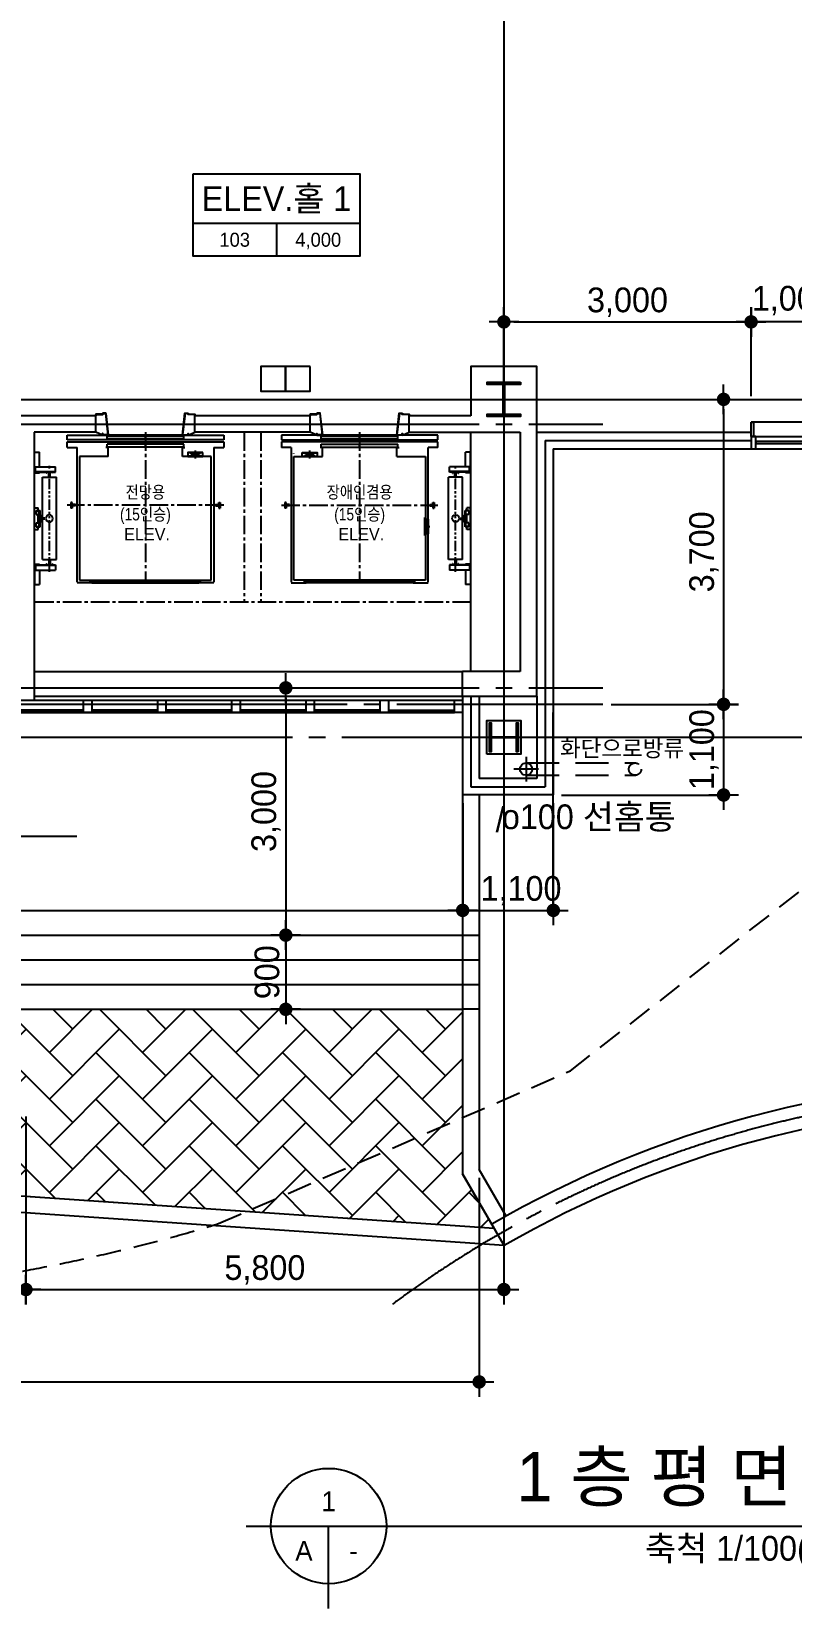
# Model space of a CAD drawing. Extents: x 13990145 to 14069640, y -1806033 to -1750552.
# Drawn here: x 14049708 to 14058930, y -1804798 to -1785666 of the extents above; entities that cross this region are included whole.
import ezdxf
from ezdxf.enums import TextEntityAlignment as Align

# ---------------------------------------------------------------- set-up
doc = ezdxf.new("R2010")
doc.units = 0
doc.header["$LTSCALE"] = 100
doc.header["$MEASUREMENT"] = 0
doc.header["$PDSIZE"] = -10
for name, pattern in [('CEN', [66, 60, -2, 2, -2]), ('CENTER2', [1.125, 0.75, -0.125, 0.125, -0.125]), ('HID', [2.3, 1.5, -0.8]), ('HIDD', [6, 4, -2]), ('PHANTOM', [2.5, 1.25, -0.25, 0.25, -0.25, 0.25, -0.25])]:
    doc.linetypes.add(name, pattern=pattern)
doc.layers.get('0').update_dxf_attribs({"linetype": 'CONTINUOUS'})
doc.layers.get('Defpoints').update_dxf_attribs({"linetype": 'CONTINUOUS'})
for name, color, linetype in [('0-캐노피', 6, 'CONTINUOUS'), ('8', 8, 'CONTINUOUS'), ('CEN', 1, 'CEN'), ('COL', 2, 'CONTINUOUS'), ('col2', 3, 'CONTINUOUS'), ('DIM', 7, 'CONTINUOUS'), ('EL-1', 4, 'CONTINUOUS'), ('elev', 7, 'CONTINUOUS'), ('HAT', 5, 'CONTINUOUS'), ('HOISTWAY', 9, 'CONTINUOUS'), ('LEVEL-1', 4, 'CONTINUOUS'), ('line', 2, 'CONTINUOUS'), ('SYM', 7, 'CONTINUOUS'), ('TEXT', 2, 'CONTINUOUS'), ('TEXT1', 7, 'CONTINUOUS'), ('TEXT2', 7, 'CONTINUOUS'), ('TILE', 5, 'CONTINUOUS'), ('TITLE', 3, 'CONTINUOUS'), ('WALL', 2, 'CONTINUOUS'), ('WALL-1', 7, 'CONTINUOUS'), ('WID', 4, 'CONTINUOUS'), ('WINE', 8, 'CONTINUOUS'), ('우수드레인', 8, 'CONTINUOUS')]:
    doc.layers.add(name, color=color, linetype=linetype)
doc.styles.add('HY울를도M', font='HYWULM.TTF')
doc.styles.add('굴림', font='H2HDRM.TTF')
doc.dimstyles.new('DIM100', dxfattribs={"dimtxt": 300, "dimasz": 120, "dimexe": 1, "dimexo": 100, "dimgap": 60, "dimtad": 1, "dimdec": 4, "dimzin": 0, "dimdsep": 46, "dimlunit": 6, "dimtxsty": '굴림', "dimblk": 'DOTT', "dimcen": 0.09, "dimadec": 0, "dimazin": 0, "dimtfac": 1, "dimtdec": 4, "dimtofl": 0, "dimtmove": 2, "dimatfit": 2, "dimldrblk": 'DOTT', "dimfxl": 1, "dimtolj": 1, "dimtzin": 0, "dimarcsym": 0})
doc.dimstyles.new('DIM50', dxfattribs={"dimscale": 50, "dimtxt": 3, "dimasz": 1.2, "dimexe": 1, "dimexo": 1, "dimgap": 0.6, "dimtad": 1, "dimdec": 4, "dimzin": 0, "dimdsep": 46, "dimlunit": 6, "dimtxsty": '굴림', "dimblk": 'DOTT', "dimcen": 0.09, "dimadec": 0, "dimazin": 0, "dimtfac": 1, "dimtdec": 4, "dimtofl": 0, "dimtmove": 2, "dimatfit": 2, "dimldrblk": 'DOTT', "dimfxl": 1, "dimtolj": 1, "dimtzin": 0, "dimarcsym": 0})

# ---------------------------------------------------------------- blocks, each defined once
blk = doc.blocks.new('DOTT')
for p, q in [((-1.5, 0), (1.5, 0)), ((0, 1.5), (0, -1.5))]:
    blk.add_line(p, q)
at = {"color": 6, "const_width": 0.68}
blk.add_lwpolyline([(-0.34, 0, 1), (0.34, 0, 1)], format="xyb", close=True, dxfattribs=at)
blk = doc.blocks.new('*D31')
at = {"layer": 'Defpoints', "color": 0, "lineweight": -3}
for p in [(14045440, -1798529), (14049640, -1798529), (14049640, -1800929)]:
    blk.add_point(p, dxfattribs=at)
at = {"layer": 'DIM', "color": 7, "lineweight": -2}
for p, q in [((14045440, -1798829), (14045440, -1801029)), ((14049640, -1798829), (14049640, -1801029)), ((14045560, -1800929), (14049520, -1800929))]:
    blk.add_line(p, q, dxfattribs=at)
at = {"layer": 'DIM', "color": 7, "lineweight": -2, "xscale": 120, "yscale": 120, "zscale": 120, "rotation": 180}
blk.add_blockref('DOTT', (14045440, -1800929), dxfattribs=at)
at = {"layer": 'DIM', "color": 7, "lineweight": -2, "xscale": 120, "yscale": 120, "zscale": 120}
blk.add_blockref('DOTT', (14049640, -1800929), dxfattribs=at)
at = {"layer": 'DIM', "color": 3, "insert": (14047540, -1800690), "char_height": 300, "attachment_point": 5, "style": '굴림'}
blk.add_mtext('\\A1;4,200', dxfattribs=at)
blk = doc.blocks.new('*D32')
at = {"layer": 'Defpoints', "color": 0, "lineweight": -3}
for p in [(14049640, -1798529), (14055440, -1798529), (14055440, -1800929)]:
    blk.add_point(p, dxfattribs=at)
at = {"layer": 'DIM', "color": 7, "lineweight": -2}
for p, q in [((14049640, -1798829), (14049640, -1801029)), ((14055440, -1798829), (14055440, -1801029)), ((14049760, -1800929), (14055320, -1800929))]:
    blk.add_line(p, q, dxfattribs=at)
at = {"layer": 'DIM', "color": 7, "lineweight": -2, "xscale": 120, "yscale": 120, "zscale": 120, "rotation": 180}
blk.add_blockref('DOTT', (14049640, -1800929), dxfattribs=at)
at = {"layer": 'DIM', "color": 7, "lineweight": -2, "xscale": 120, "yscale": 120, "zscale": 120}
blk.add_blockref('DOTT', (14055440, -1800929), dxfattribs=at)
at = {"layer": 'DIM', "color": 3, "insert": (14052540, -1800690), "char_height": 300, "attachment_point": 5, "style": '굴림'}
blk.add_mtext('\\A1;5,800', dxfattribs=at)
blk = doc.blocks.new('TT1')
at = {"layer": 'TEXT1'}
for p, q in [((-1013, -600), (1013, -600)), ((0, -600), (0, -1000))]:
    blk.add_line(p, q, dxfattribs=at)
blk.add_lwpolyline([(-1013, 0), (1013, 0), (1013, -1000), (-1013, -1000)], close=True, dxfattribs=at)
blk = doc.blocks.new('전망15인승')
at = {"layer": 'elev', "color": 4, "ltscale": 5}
for p, q in [((-350, -35), (600, -35)), ((-350, -90), (-350, -35)), ((1550, -90), (-350, -90)), ((1065, -45), (135, -45)), ((135, -80), (135, -45)), ((1065, -80), (135, -80)), ((600, -35), (1550, -35)), ((600, -90), (600, -45)), ((1065, -80), (1065, -45)), ((1550, -35), (1550, -90))]:
    blk.add_line(p, q, dxfattribs=at)
at = {"layer": 'HOISTWAY', "color": 1, "linetype": 'CENTER2', "ltscale": 3}
for p, q in [((600, 0), (600, -1807)), ((1550, -885), (-350, -885))]:
    blk.add_line(p, q, dxfattribs=at)
at = {"layer": 'HOISTWAY', "ltscale": 5}
for p, q in [((-350, -115), (1550, -115)), ((-350, -185), (-350, -115)), ((-350, -185), (-230, -185)), ((-230, -1820), (-230, -185)), ((150, -185), (120, -185)), ((1065, -145), (135, -145)), ((135, -180), (135, -145)), ((1065, -180), (135, -180)), ((150, -295), (150, -185)), ((600, -180), (600, -145)), ((1050, -295), (1050, -185)), ((1050, -185), (1080, -185)), ((1065, -180), (1065, -145)), ((1430, -185), (1430, -1820)), ((1430, -185), (1550, -185)), ((1550, -115), (1550, -185)), ((-200, -295), (-200, -1795)), ((150, -295), (-200, -295)), ((1400, -295), (1050, -295)), ((1400, -1795), (1400, -295)), ((-290, -851), (-306, -851)), ((-306, -851), (-306, -919)), ((-290, -919), (-306, -919)), ((-290, -877), (-290, -851)), ((-250, -877), (-290, -877)), ((-290, -893), (-290, -919)), ((-250, -893), (-290, -893)), ((-250, -893), (-250, -877)), ((1450, -893), (1450, -877)), ((1450, -877), (1490, -877)), ((1450, -893), (1490, -893)), ((1490, -851), (1506, -851)), ((1490, -877), (1490, -851)), ((1490, -893), (1490, -919)), ((1490, -919), (1506, -919)), ((1506, -851), (1506, -919)), ((-50, -1825), (-230, -1825)), ((-200, -1795), (-50, -1795)), ((-50, -1806), (-50, -1795)), ((-50, -1825), (-50, -1814)), ((1250, -1795), (1400, -1795)), ((1250, -1806), (1250, -1795)), ((1250, -1825), (1250, -1814)), ((1430, -1825), (1250, -1825))]:
    blk.add_line(p, q, dxfattribs=at)
at = {"layer": 'HOISTWAY', "ltscale": 200}
for p, q in [((1296, -295), (1116, -245)), ((1296, -245), (1116, -295)), ((1206, -318), (1206, -222)), ((-177, -1142), (-253, -1142)), ((-230, -1052), (-200, -1232)), ((-200, -1052), (-230, -1232))]:
    blk.add_line(p, q, dxfattribs=at)
at = {"layer": 'HOISTWAY'}
for p, q in [((-193, -1032), (-200, -1032)), ((-200, -1052), (-200, -1032)), ((-200, -1052), (-200, -1252)), ((-193, -1252), (-193, -1032)), ((-193, -1252), (-193, -1038)), ((-200, -1252), (-193, -1252))]:
    blk.add_line(p, q, dxfattribs=at)
at = {"layer": 'HOISTWAY', "color": 1, "ltscale": 5}
for p, q in [((-70, -1806), (1270, -1806)), ((-70, -1814), (-70, -1806)), ((-70, -1814), (1270, -1814)), ((1270, -1814), (1270, -1806))]:
    blk.add_line(p, q, dxfattribs=at)
at = {"layer": 'HOISTWAY', "color": 8, "ltscale": 5}
for p, q in [((-50, -1795), (1250, -1795)), ((-50, -1825), (1250, -1825))]:
    blk.add_line(p, q, dxfattribs=at)
at = {"layer": 'HOISTWAY'}
for points in [[(1296, -245), (1116, -245), (1116, -295), (1296, -295)], [(-230, -1052), (-230, -1232), (-200, -1232), (-200, -1052)]]:
    blk.add_lwpolyline(points, close=True, dxfattribs=at)
blk = doc.blocks.new('카운트')
at = {"layer": 'elev', "color": 8}
for p, q in [((0, -242), (-65, -242)), ((-65, -417), (-65, -242)), ((-6, -492), (-6, -242)), ((-100, -545), (-270, -545)), ((-270, -1545), (-270, -545)), ((-261, -482), (-261, -417)), ((-16, -417), (-261, -417)), ((-16, -477), (-261, -477)), ((-16, -482), (-261, -482)), ((-224, -495), (-224, -491)), ((-224, -495), (-221, -495)), ((-221, -495), (-221, -491)), ((-218, -485), (-196, -485)), ((-218, -488), (-196, -488)), ((-193, -537), (-193, -491)), ((-190, -537), (-190, -491)), ((-180, -537), (-180, -491)), ((-177, -537), (-177, -491)), ((-174, -485), (-152, -485)), ((-174, -488), (-152, -488)), ((-149, -495), (-149, -491)), ((-149, -495), (-146, -495)), ((-146, -495), (-146, -491)), ((-100, -1545), (-100, -545)), ((-65, -492), (-65, -482)), ((0, -492), (-65, -492)), ((-16, -482), (-16, -417)), ((-25, -948), (-71, -948)), ((-71, -1148), (-71, -948)), ((-62, -1148), (-62, -948)), ((-25, -952), (-62, -952)), ((-50, -948), (-50, -918)), ((0, -918), (-50, -918)), ((-25, -948), (-25, -998)), ((-4, -1178), (-4, -918)), ((-129, -1043), (-104, -1043)), ((-129, -1053), (-104, -1053)), ((-104, -1043), (-101, -1044)), ((-104, -1053), (-101, -1051)), ((-101, -1044), (-86, -1044)), ((-101, -1051), (-86, -1051)), ((-82, -1041), (-86, -1044)), ((-82, -1055), (-86, -1051)), ((-80, -1011), (-82, -1041)), ((-82, -1055), (-80, -1084)), ((-78, -1009), (-74, -1009)), ((-78, -1087), (-74, -1087)), ((-74, -1009), (-74, -1087)), ((-25, -1148), (-71, -1148)), ((-25, -998), (-62, -998)), ((-25, -1098), (-62, -1098)), ((-25, -1144), (-62, -1144)), ((-50, -1098), (-50, -998)), ((-50, -1178), (-50, -1148)), ((-25, -1148), (-25, -1098)), ((0, -1178), (-50, -1178)), ((-100, -1545), (-270, -1545)), ((-16, -1608), (-261, -1608)), ((-261, -1608), (-261, -1673)), ((-16, -1613), (-261, -1613)), ((-16, -1673), (-261, -1673)), ((-224, -1595), (-224, -1599)), ((-221, -1595), (-224, -1595)), ((-221, -1595), (-221, -1599)), ((-196, -1602), (-218, -1602)), ((-196, -1605), (-218, -1605)), ((-193, -1553), (-193, -1599)), ((-190, -1553), (-190, -1599)), ((-180, -1553), (-180, -1599)), ((-177, -1553), (-177, -1599)), ((-152, -1602), (-174, -1602)), ((-152, -1605), (-174, -1605)), ((-146, -1595), (-149, -1595)), ((-149, -1595), (-149, -1599)), ((-146, -1595), (-146, -1599)), ((-65, -1598), (-65, -1608)), ((0, -1598), (-65, -1598)), ((-65, -1673), (-65, -1848)), ((-16, -1608), (-16, -1673)), ((-6, -1598), (-6, -1848)), ((0, -1848), (-65, -1848))]:
    blk.add_line(p, q, dxfattribs=at)
at = {"layer": 'elev', "color": 1, "linetype": 'PHANTOM'}
blk.add_line((-185, -1691), (-185, -405), dxfattribs=at)
at = {"layer": 'elev', "color": 8}
blk.add_circle((-185, -1045), 42.8, dxfattribs=at)
for centre, radius, start, end in [((-218, -491), 6.2, 90, 180), ((-218, -491), 3, 90, 180), ((-196, -491), 6.2, 0, 90), ((-196, -491), 3, 0, 90), ((-185, -537), 8.2, 180, 0), ((-185, -537), 5, 180, 0), ((-174, -491), 6.2, 90, 180), ((-174, -491), 3, 90, 180), ((-152, -491), 6.2, 0, 90), ((-152, -491), 3, 0, 90), ((-78, -1011), 2.5, 90, 176.5907), ((-78, -1084), 2.5, 183.4093, 270), ((-218, -1599), 6.2, 180, 270), ((-218, -1599), 3, 180, 270), ((-196, -1599), 3, 270, 0), ((-196, -1599), 6.2, 270, 0), ((-185, -1553), 8.2, 0, 180), ((-185, -1553), 5, 0, 180), ((-174, -1599), 6.2, 180, 270), ((-174, -1599), 3, 180, 270), ((-152, -1599), 3, 270, 0), ((-152, -1599), 6.2, 270, 0)]:
    blk.add_arc(centre, radius, start, end, dxfattribs=at)
blk = doc.blocks.new('전망15인승-2호')
at = {"layer": 'elev', "color": 4, "ltscale": 5}
for p, q in [((-350, -35), (600, -35)), ((-350, -90), (-350, -35)), ((1550, -90), (-350, -90)), ((1065, -45), (135, -45)), ((135, -80), (135, -45)), ((1065, -80), (135, -80)), ((600, -35), (1550, -35)), ((600, -90), (600, -45)), ((1065, -80), (1065, -45)), ((1550, -35), (1550, -90))]:
    blk.add_line(p, q, dxfattribs=at)
at = {"layer": 'HOISTWAY', "color": 1, "linetype": 'CENTER2', "ltscale": 3}
for p, q in [((600, 0), (600, -1807)), ((1550, -885), (-350, -885))]:
    blk.add_line(p, q, dxfattribs=at)
at = {"layer": 'HOISTWAY', "ltscale": 5}
for p, q in [((-350, -115), (1550, -115)), ((-350, -185), (-350, -115)), ((-350, -185), (-230, -185)), ((-230, -1820), (-230, -185)), ((150, -185), (120, -185)), ((1065, -145), (135, -145)), ((135, -180), (135, -145)), ((1065, -180), (135, -180)), ((150, -295), (150, -185)), ((600, -180), (600, -145)), ((1050, -295), (1050, -185)), ((1050, -185), (1080, -185)), ((1065, -180), (1065, -145)), ((1430, -185), (1430, -1820)), ((1430, -185), (1550, -185)), ((1550, -115), (1550, -185)), ((-200, -295), (-200, -1795)), ((150, -295), (-200, -295)), ((1400, -295), (1050, -295)), ((1400, -1795), (1400, -295)), ((-290, -851), (-306, -851)), ((-306, -851), (-306, -919)), ((-290, -919), (-306, -919)), ((-290, -877), (-290, -851)), ((-250, -877), (-290, -877)), ((-290, -893), (-290, -919)), ((-250, -893), (-290, -893)), ((-250, -893), (-250, -877)), ((1450, -893), (1450, -877)), ((1450, -877), (1490, -877)), ((1450, -893), (1490, -893)), ((1490, -851), (1506, -851)), ((1490, -877), (1490, -851)), ((1490, -893), (1490, -919)), ((1490, -919), (1506, -919)), ((1506, -851), (1506, -919)), ((-50, -1825), (-230, -1825)), ((-200, -1795), (-50, -1795)), ((-50, -1806), (-50, -1795)), ((-50, -1825), (-50, -1814)), ((1250, -1795), (1400, -1795)), ((1250, -1806), (1250, -1795)), ((1250, -1825), (1250, -1814)), ((1430, -1825), (1250, -1825))]:
    blk.add_line(p, q, dxfattribs=at)
at = {"layer": 'HOISTWAY', "ltscale": 200}
for p, q in [((1296, -295), (1116, -245)), ((1296, -245), (1116, -295)), ((1206, -318), (1206, -222))]:
    blk.add_line(p, q, dxfattribs=at)
at = {"layer": 'HOISTWAY', "color": 1, "ltscale": 5}
for p, q in [((-70, -1806), (1270, -1806)), ((-70, -1814), (-70, -1806)), ((-70, -1814), (1270, -1814)), ((1270, -1814), (1270, -1806))]:
    blk.add_line(p, q, dxfattribs=at)
at = {"layer": 'HOISTWAY', "color": 8, "ltscale": 5}
for p, q in [((-50, -1795), (1250, -1795)), ((-50, -1825), (1250, -1825))]:
    blk.add_line(p, q, dxfattribs=at)
at = {"layer": 'HOISTWAY'}
blk.add_lwpolyline([(1296, -245), (1116, -245), (1116, -295), (1296, -295)], close=True, dxfattribs=at)
blk = doc.blocks.new('aw-1000-325')
at = {"layer": 'WID', "color": 8}
for p, q in [((970, 325), (0, 325)), ((0, 150), (1000, 150)), ((0, 0), (1000, 0))]:
    blk.add_line(p, q, dxfattribs=at)
at = {"layer": 'WID'}
for points in [[(0, 325), (30, 325), (30, 150), (0, 150)], [(970, 325), (1000, 325), (1000, 150), (970, 150)], [(60, 150), (0, 150), (0, 0), (60, 0)], [(60, 63), (940, 63), (940, 87), (60, 87)], [(940, 150), (1000, 150), (1000, 0), (940, 0)]]:
    blk.add_lwpolyline(points, close=True, dxfattribs=at)
blk = doc.blocks.new('*D154')
at = {"layer": 'Defpoints', "color": 0, "lineweight": -3, "ltscale": 3}
for p in [(14039440, -1799304), (14055140, -1799472), (14055140, -1802050)]:
    blk.add_point(p, dxfattribs=at)
at = {"layer": 'DIM', "color": 7, "lineweight": -2, "ltscale": 3}
for p, q in [((14039440, -1799404), (14039440, -1802051)), ((14055140, -1799572), (14055140, -1802051)), ((14039560, -1802050), (14055020, -1802050))]:
    blk.add_line(p, q, dxfattribs=at)
at = {"layer": 'DIM', "color": 7, "lineweight": -2, "ltscale": 3, "xscale": 120, "yscale": 120, "zscale": 120, "rotation": 180}
blk.add_blockref('DOTT', (14039440, -1802050), dxfattribs=at)
at = {"layer": 'DIM', "color": 7, "lineweight": -2, "ltscale": 3, "xscale": 120, "yscale": 120, "zscale": 120}
blk.add_blockref('DOTT', (14055140, -1802050), dxfattribs=at)
at = {"layer": 'DIM', "color": 3, "ltscale": 3, "insert": (14047290, -1801812), "char_height": 300, "attachment_point": 5, "style": '굴림'}
blk.add_mtext('\\A1;15,700', dxfattribs=at)
blk = doc.blocks.new('*D155')
at = {"layer": 'Defpoints', "color": 0, "lineweight": -3, "ltscale": 3}
for p in [(14056642, -1793829), (14056040, -1794929), (14058106, -1794929)]:
    blk.add_point(p, dxfattribs=at)
at = {"layer": 'DIM', "color": 7, "lineweight": -2, "ltscale": 3}
for p, q in [((14056742, -1793829), (14058107, -1793829)), ((14058106, -1793949), (14058106, -1794809)), ((14056140, -1794929), (14058107, -1794929))]:
    blk.add_line(p, q, dxfattribs=at)
at = {"layer": 'DIM', "color": 7, "lineweight": -2, "ltscale": 3, "xscale": 120, "yscale": 120, "zscale": 120}
for p, rotation in [((14058106, -1793829), 90), ((14058106, -1794929), 270)]:
    blk.add_blockref('DOTT', p, dxfattribs=dict(at, rotation=rotation))
at = {"layer": 'DIM', "color": 3, "ltscale": 3, "insert": (14057868, -1794379), "char_height": 300, "attachment_point": 5, "rotation": 90, "style": '굴림'}
blk.add_mtext('\\A1;1,100', dxfattribs=at)
blk = doc.blocks.new('*D156')
at = {"layer": 'Defpoints', "color": 0, "lineweight": -3, "ltscale": 3}
for p in [(14054940, -1794929), (14056040, -1794929), (14056040, -1796329)]:
    blk.add_point(p, dxfattribs=at)
at = {"layer": 'DIM', "color": 7, "lineweight": -2, "ltscale": 3}
for p, q in [((14054940, -1795029), (14054940, -1796330)), ((14056040, -1795029), (14056040, -1796330)), ((14055060, -1796329), (14055920, -1796329))]:
    blk.add_line(p, q, dxfattribs=at)
at = {"layer": 'DIM', "color": 7, "lineweight": -2, "ltscale": 3, "xscale": 120, "yscale": 120, "zscale": 120, "rotation": 180}
blk.add_blockref('DOTT', (14054940, -1796329), dxfattribs=at)
at = {"layer": 'DIM', "color": 7, "lineweight": -2, "ltscale": 3, "xscale": 120, "yscale": 120, "zscale": 120}
blk.add_blockref('DOTT', (14056040, -1796329), dxfattribs=at)
at = {"layer": 'DIM', "color": 3, "ltscale": 3, "insert": (14055648, -1796090), "char_height": 300, "attachment_point": 5, "style": '굴림'}
blk.add_mtext('\\A1;1,100', dxfattribs=at)
blk = doc.blocks.new('*D176')
at = {"layer": 'Defpoints', "color": 0, "lineweight": -3, "ltscale": 3}
for p in [(14056929, -1790129), (14056642, -1793829), (14058106, -1793829)]:
    blk.add_point(p, dxfattribs=at)
at = {"layer": 'DIM', "color": 7, "lineweight": -2, "ltscale": 3}
for p, q in [((14057029, -1790129), (14058107, -1790129)), ((14058106, -1790249), (14058106, -1793709)), ((14056742, -1793829), (14058107, -1793829))]:
    blk.add_line(p, q, dxfattribs=at)
at = {"layer": 'DIM', "color": 7, "lineweight": -2, "ltscale": 3, "xscale": 120, "yscale": 120, "zscale": 120}
for p, rotation in [((14058106, -1790129), 90), ((14058106, -1793829), 270)]:
    blk.add_blockref('DOTT', p, dxfattribs=dict(at, rotation=rotation))
at = {"layer": 'DIM', "color": 3, "ltscale": 3, "insert": (14057867, -1791979), "char_height": 300, "attachment_point": 5, "rotation": 90, "style": '굴림'}
blk.add_mtext('\\A1;3,700', dxfattribs=at)
blk = doc.blocks.new('*D177')
at = {"layer": 'Defpoints', "color": 0, "lineweight": -3, "ltscale": 3}
for p in [(14052333, -1793629), (14052374, -1796629), (14052793, -1796629)]:
    blk.add_point(p, dxfattribs=at)
at = {"layer": 'DIM', "color": 7, "lineweight": -2, "ltscale": 3}
for p, q in [((14052433, -1793629), (14052794, -1793629)), ((14052793, -1793749), (14052793, -1796509)), ((14052474, -1796629), (14052794, -1796629))]:
    blk.add_line(p, q, dxfattribs=at)
at = {"layer": 'DIM', "color": 7, "lineweight": -2, "ltscale": 3, "xscale": 120, "yscale": 120, "zscale": 120}
for p, rotation in [((14052793, -1793629), 90), ((14052793, -1796629), 270)]:
    blk.add_blockref('DOTT', p, dxfattribs=dict(at, rotation=rotation))
at = {"layer": 'DIM', "color": 3, "ltscale": 3, "insert": (14052554, -1795129), "char_height": 300, "attachment_point": 5, "rotation": 90, "style": '굴림'}
blk.add_mtext('\\A1;3,000', dxfattribs=at)
blk = doc.blocks.new('*D178')
at = {"layer": 'Defpoints', "color": 0, "lineweight": -3, "ltscale": 3}
for p in [(14052333, -1796629), (14052374, -1797529), (14052793, -1797529)]:
    blk.add_point(p, dxfattribs=at)
at = {"layer": 'DIM', "color": 7, "lineweight": -2, "ltscale": 3}
for p, q in [((14052433, -1796629), (14052794, -1796629)), ((14052793, -1796749), (14052793, -1797409)), ((14052474, -1797529), (14052794, -1797529))]:
    blk.add_line(p, q, dxfattribs=at)
at = {"layer": 'DIM', "color": 7, "lineweight": -2, "ltscale": 3, "xscale": 120, "yscale": 120, "zscale": 120}
for p, rotation in [((14052793, -1796629), 90), ((14052793, -1797529), 270)]:
    blk.add_blockref('DOTT', p, dxfattribs=dict(at, rotation=rotation))
at = {"layer": 'DIM', "color": 3, "ltscale": 3, "insert": (14052566, -1797079), "char_height": 300, "attachment_point": 5, "rotation": 90, "style": '굴림'}
blk.add_mtext('\\A1;900', dxfattribs=at)
blk = doc.blocks.new('*D318')
at = {"layer": 'Defpoints', "color": 0, "lineweight": -3, "ltscale": 3}
for p in [(14058440, -1789189), (14058440, -1790189), (14059440, -1790189)]:
    blk.add_point(p, dxfattribs=at)
at = {"layer": 'DIM', "color": 7, "lineweight": -2, "ltscale": 3}
for p, q in [((14058440, -1790089), (14058440, -1789188)), ((14059320, -1789189), (14058560, -1789189)), ((14059440, -1790089), (14059440, -1789188))]:
    blk.add_line(p, q, dxfattribs=at)
at = {"layer": 'DIM', "color": 7, "lineweight": -2, "ltscale": 3, "xscale": 120, "yscale": 120, "zscale": 120, "rotation": 180}
blk.add_blockref('DOTT', (14058440, -1789189), dxfattribs=at)
at = {"layer": 'DIM', "color": 7, "lineweight": -2, "ltscale": 3, "xscale": 120, "yscale": 120, "zscale": 120}
blk.add_blockref('DOTT', (14059440, -1789189), dxfattribs=at)
at = {"layer": 'DIM', "color": 3, "ltscale": 3, "insert": (14058940, -1788930), "char_height": 300, "attachment_point": 5, "style": '굴림'}
blk.add_mtext('\\A1;1,000', dxfattribs=at)
blk = doc.blocks.new('*D319')
at = {"layer": 'Defpoints', "color": 0, "lineweight": -3, "ltscale": 3}
for p in [(14058440, -1789189), (14055440, -1790189), (14058440, -1790189)]:
    blk.add_point(p, dxfattribs=at)
at = {"layer": 'DIM', "color": 7, "lineweight": -2, "ltscale": 3}
for p, q in [((14055440, -1790089), (14055440, -1789188)), ((14055560, -1789189), (14058320, -1789189)), ((14058440, -1790089), (14058440, -1789188))]:
    blk.add_line(p, q, dxfattribs=at)
at = {"layer": 'DIM', "color": 7, "lineweight": -2, "ltscale": 3, "xscale": 120, "yscale": 120, "zscale": 120, "rotation": 180}
blk.add_blockref('DOTT', (14055440, -1789189), dxfattribs=at)
at = {"layer": 'DIM', "color": 7, "lineweight": -2, "ltscale": 3, "xscale": 120, "yscale": 120, "zscale": 120}
blk.add_blockref('DOTT', (14058440, -1789189), dxfattribs=at)
at = {"layer": 'DIM', "color": 3, "ltscale": 3, "insert": (14056940, -1788950), "char_height": 300, "attachment_point": 5, "style": '굴림'}
blk.add_mtext('\\A1;3,000', dxfattribs=at)

msp = doc.modelspace()

# ---------------------------------------------------------------- hatches: boundary and pattern name
at = {"layer": 'line', "lineweight": -3, "ltscale": 200}
h = msp.add_hatch(dxfattribs=at)
h.set_pattern_fill('AR-HBONE', color=8, scale=100, style=0)
h.set_pattern_definition([(45, (1093464.96, -4817115.96), (4e-14, 565.685425), [1200, -400]), (135, (1093747.8, -4816833.1), (4e-14, 565.685425), [1200, -400])])
edge = h.paths.add_edge_path()
edge.add_line((14054939.53587, -1799526.04195), (14055321.30194, -1800187.28019))
edge.add_line((14055321.30194, -1800187.28019), (14035403.02275, -1798828.30061))
edge.add_arc((14035439.83299, -1797328.45357), 1500.29868, 180.004670776, 268.594091241, ccw=False)
edge.add_line((14033939.53431, -1797328.57588), (14039439.532, -1797328.57588))
edge.add_line((14039439.532, -1797328.57588), (14039439.532, -1797528.57588))
edge.add_line((14039439.532, -1797528.57588), (14054939.53587, -1797528.57588))
edge.add_line((14054939.53587, -1797528.57588), (14054939.53587, -1799526.04195))

# ---------------------------------------------------------------- linework, layer by layer
at = {"ltscale": 3}
for p, q in [((14054939.53431, -1794928.57588), (14054939.53431, -1799526.03926)), ((14055139.53431, -1794928.57588), (14055139.53431, -1799472.44942)), ((14054939.53587, -1796328.57588), (14054939.53587, -1799526.04195)), ((14055139.5349, -1796328.57588), (14055139.5349, -1799472.45044)), ((14055321.30194, -1800187.28019), (14035399.04737, -1798828.02938)), ((14055321.30194, -1800187.28019), (14035403.02275, -1798828.30061)), ((14055441.78649, -1800395.96554), (14035389.40885, -1799027.83673)), ((14055441.78649, -1800395.96554), (14035389.40885, -1799027.83673)), ((14055441.78649, -1800395.96554), (14054939.53431, -1799526.03926)), ((14055465.81572, -1800037.58539), (14055139.53431, -1799472.44942)), ((14055465.81572, -1800037.58539), (14055139.5349, -1799472.45044))]:
    msp.add_line(p, q, dxfattribs=at)
for radius, end in [(13150, 119.963520164), (12850, 119.962668457)]:
    msp.add_arc((14061859.53431, -1811528.57588), radius, 90, end, dxfattribs=at)
at = {"layer": '0-캐노피', "color": 6, "linetype": 'HID', "ltscale": 2}
msp.add_lwpolyline([(14037603.1373, -1790728.57588, 0.1853585782), (14037265.77477, -1795550.46768, 0.1724287931), (14039956.62444, -1799178.13132, 0.1046048883), (14043952.68346, -1800786.45162, 0.0658615578), (14047775.31345, -1800949.60386, 0.0520036935), (14051977.32071, -1800129.30116)], format="xyb", dxfattribs=at)
msp.add_lwpolyline([(14051977.32071, -1800129.30116), (14056247.59192, -1798274.34107), (14059550.81994, -1795692.93467), (14061986.8322, -1791768.10609), (14062275.42083, -1790728.57588)], dxfattribs=at)
at = {"layer": '8'}
for p, q in [((14051539.53431, -1790561.57588), (14050639.53431, -1790561.57588)), ((14050639.53431, -1790561.57588), (14051539.53431, -1790561.57588)), ((14054139.53431, -1790561.57588), (14053239.53431, -1790561.57588)), ((14053239.53431, -1790561.57588), (14054139.53431, -1790561.57588)), ((14049739.53476, -1793428.57588), (14054939.53431, -1793428.57588)), ((14049739.53476, -1793728.57588), (14054939.53431, -1793728.57588))]:
    msp.add_line(p, q, dxfattribs=at)
at = {"layer": 'CEN', "linetype": 'CEN'}
for p, q in [((14055439.53431, -1757828.57588), (14055439.53431, -1798528.57588)), ((14055439.53431, -1757828.57588), (14055439.53431, -1798528.57588)), ((14055439.53431, -1789128.57588), (14055439.53431, -1800928.57588)), ((13993039.53431, -1790128.57588), (14067039.53431, -1790128.57588)), ((13995639.53431, -1790128.57588), (14069639.53431, -1790128.57588)), ((14031539.53431, -1790128.57588), (14061639.53431, -1790128.57588)), ((14034139.53431, -1790128.57588), (14064239.53431, -1790128.57588)), ((14049141.95654, -1790428.57588), (14056641.95654, -1790428.57588)), ((14049141.95654, -1790428.57588), (14056641.95654, -1790428.57588)), ((14049141.95654, -1793628.57588), (14056641.95654, -1793628.57588)), ((14040939.53431, -1793828.57588), (14056641.95654, -1793828.57588)), ((14040274.81834, -1794228.57588), (14060339.95654, -1794228.57588))]:
    msp.add_line(p, q, dxfattribs=at)
msp.add_arc((14061859.53431, -1811528.57588), 13000, 90, 126.722733241, dxfattribs=at)
at = {"layer": 'COL'}
for p, q in [((14051689.53431, -1790528.57588), (14051689.53431, -1790328.57588)), ((14054289.53431, -1790528.57588), (14054289.53431, -1790328.57588)), ((14054289.53431, -1790528.57588), (14055039.53431, -1790528.57588)), ((14055639.53431, -1790528.57588), (14055639.53431, -1793428.57588)), ((14055839.53431, -1793728.57588), (14055839.53431, -1790528.57588)), ((14055639.53431, -1793428.57588), (14054939.53431, -1793428.57588)), ((14054939.53431, -1793728.57588), (14054939.53431, -1793428.57588)), ((14054939.53431, -1793728.57588), (14055839.53431, -1793728.57588))]:
    msp.add_line(p, q, dxfattribs=at)
for points in [[(14055839.53431, -1790528.57588), (14055839.53431, -1789728.57588), (14055039.53431, -1789728.57588), (14055039.53431, -1790328.57588)], [(14054289.53431, -1790528.57588), (14055039.53431, -1790528.57588)], [(14055039.53431, -1790528.57588), (14055639.53431, -1790528.57588)]]:
    msp.add_lwpolyline(points, dxfattribs=at)
at = {"layer": 'col2'}
for points in [[(14055642.03431, -1789921.57588), (14055642.03431, -1789949.57588), (14055448.53431, -1789949.57588), (14055448.53431, -1790307.57588), (14055642.03431, -1790307.57588), (14055642.03431, -1790335.57588), (14055237.03431, -1790335.57588), (14055237.03431, -1790307.57588), (14055430.53431, -1790307.57588), (14055430.53431, -1789949.57588), (14055237.03431, -1789949.57588), (14055237.03431, -1789921.57588)], [(14055613.94434, -1794403.57588), (14055593.94434, -1794403.57588), (14055593.94434, -1794235.57588), (14055283.94434, -1794235.57588), (14055283.94434, -1794403.57588), (14055263.94434, -1794403.57588), (14055263.94434, -1794053.57588), (14055283.94434, -1794053.57588), (14055283.94434, -1794221.57588), (14055593.94434, -1794221.57588), (14055593.94434, -1794053.57588), (14055613.94434, -1794053.57588)]]:
    msp.add_lwpolyline(points, close=True, dxfattribs=at)
at = {"layer": 'col2', "color": 5}
msp.add_lwpolyline([(14055234.53431, -1794433.57588), (14055234.53431, -1794023.57588), (14055644.53431, -1794023.57588), (14055644.53431, -1794433.57588)], close=True, dxfattribs=at)
at = {"layer": 'Defpoints', "color": 76}
msp.add_lwpolyline([(14038639.53431, -1790728.57588), (14038639.53431, -1796328.57588), (14056039.53431, -1796328.57588), (14056039.53431, -1793928.57588)], dxfattribs=at)
at = {"layer": 'EL-1', "color": 9}
for p, q in [((14054939.53431, -1796328.57588), (14055139.53431, -1796328.57588)), ((14054939.53431, -1796628.57588), (14055139.53431, -1796628.57588)), ((14054939.53431, -1796928.57588), (14055139.53431, -1796928.57588)), ((14054939.53431, -1797228.57588), (14055139.53431, -1797228.57588)), ((14055139.5328, -1797528.57588), (14054939.5328, -1797528.57588))]:
    msp.add_line(p, q, dxfattribs=at)
at = {"layer": 'EL-1'}
for p, q in [((14039639.53431, -1796628.57588), (14054939.53431, -1796628.57588)), ((14039639.53431, -1796928.57588), (14054939.53431, -1796928.57588)), ((14039639.53431, -1797228.57588), (14054939.53431, -1797228.57588)), ((14039639.53431, -1797528.57588), (14054939.53431, -1797528.57588))]:
    msp.add_line(p, q, dxfattribs=at)
for points in [[(14039639.53276, -1796328.57588), (14054939.53587, -1796328.57588)], [(14039639.53314, -1796328.57588), (14054939.53587, -1796328.57588)], [(14039639.53276, -1796628.57588), (14054939.53587, -1796628.57588)], [(14039639.53276, -1796928.57588), (14054939.53587, -1796928.57588)], [(14039639.53276, -1797228.57588), (14054939.53587, -1797228.57588)], [(14039639.53276, -1797528.57588), (14054939.53587, -1797528.57588)]]:
    msp.add_lwpolyline(points, dxfattribs=at)
at = {"layer": 'elev'}
for p, q in [((14050569.53431, -1790561.57588), (14050489.53431, -1790528.57588)), ((14051609.53431, -1790561.57588), (14051689.53431, -1790528.57588)), ((14053169.53431, -1790561.57588), (14053089.53431, -1790528.57588)), ((14054209.53431, -1790561.57588), (14054289.53431, -1790528.57588))]:
    msp.add_line(p, q, dxfattribs=at)
at = {"layer": 'elev', "color": 8, "linetype": 'CENTER2', "ltscale": 3}
for p, q in [((14052289.53431, -1790528.57588), (14052289.53431, -1792588.57588)), ((14052289.53431, -1790528.57588), (14052289.53431, -1792588.57588)), ((14052489.53431, -1790528.57588), (14052489.53431, -1792588.57588)), ((14055039.53431, -1792588.57588), (14049739.53431, -1792588.57588))]:
    msp.add_line(p, q, dxfattribs=at)
at = {"layer": 'elev', "color": 8}
for p, q in [((14055039.53431, -1793428.57588), (14055039.53431, -1790528.57588)), ((14052889.13431, -1790787.57588), (14052889.13431, -1790783.57588))]:
    msp.add_line(p, q, dxfattribs=at)
at = {"layer": 'elev', "color": 4}
for points in [[(14050569.53431, -1790296.57588), (14050569.53431, -1790308.57588), (14050489.53431, -1790308.57588), (14050489.53431, -1790328.57588), (14050489.53431, -1790328.57588), (14050489.53431, -1790310.57588), (14050571.53431, -1790310.57588), (14050571.53431, -1790298.57588), (14050607.75009, -1790298.57588), (14050637.29245, -1790559.57588), (14050571.53431, -1790559.57588), (14050571.53431, -1790541.44875), (14050569.53431, -1790541.44875), (14050569.53431, -1790561.57588), (14050639.53431, -1790561.57588), (14050609.53431, -1790296.57588)], [(14051609.53431, -1790296.57588), (14051609.53431, -1790308.57588), (14051689.53431, -1790308.57588), (14051689.53431, -1790328.57588), (14051689.53431, -1790328.57588), (14051689.53431, -1790310.57588), (14051607.53431, -1790310.57588), (14051607.53431, -1790298.57588), (14051571.31854, -1790298.57588), (14051541.77618, -1790559.57588), (14051607.53431, -1790559.57588), (14051607.53431, -1790541.44875), (14051609.53431, -1790541.44875), (14051609.53431, -1790561.57588), (14051539.53431, -1790561.57588), (14051569.53431, -1790296.57588)], [(14053169.53431, -1790296.57588), (14053169.53431, -1790308.57588), (14053089.53431, -1790308.57588), (14053089.53431, -1790328.57588), (14053089.53431, -1790328.57588), (14053089.53431, -1790310.57588), (14053171.53431, -1790310.57588), (14053171.53431, -1790298.57588), (14053207.75009, -1790298.57588), (14053237.29245, -1790559.57588), (14053171.53431, -1790559.57588), (14053171.53431, -1790541.44875), (14053169.53431, -1790541.44875), (14053169.53431, -1790561.57588), (14053239.53431, -1790561.57588), (14053209.53431, -1790296.57588)], [(14054209.53431, -1790296.57588), (14054209.53431, -1790308.57588), (14054289.53431, -1790308.57588), (14054289.53431, -1790328.57588), (14054289.53431, -1790328.57588), (14054289.53431, -1790310.57588), (14054207.53431, -1790310.57588), (14054207.53431, -1790298.57588), (14054171.31854, -1790298.57588), (14054141.77618, -1790559.57588), (14054207.53431, -1790559.57588), (14054207.53431, -1790541.44875), (14054209.53431, -1790541.44875), (14054209.53431, -1790561.57588), (14054139.53431, -1790561.57588), (14054169.53431, -1790296.57588)]]:
    msp.add_lwpolyline(points, close=True, dxfattribs=at)
at = {"layer": 'HAT', "linetype": 'HIDD'}
for p, q in [((14055709.02394, -1794539.95868), (14057032.02394, -1794539.95868)), ((14055709.02394, -1794689.95868), (14057042.02394, -1794689.95868))]:
    msp.add_line(p, q, dxfattribs=at)
at = {"layer": 'HAT', "lineweight": -3, "ltscale": 200}
for points in [[(14054939.53587, -1799526.04195), (14055321.30194, -1800187.28019), (14035403.02275, -1798828.30061, -0.4070209948), (14033939.53431, -1797328.57588), (14039439.532, -1797328.57588), (14039439.532, -1797528.57588), (14054939.53587, -1797528.57588)], [(14054939.53431, -1799526.03926), (14055321.30194, -1800187.28019), (14035403.02275, -1798828.30061, -0.4070209948), (14033939.53431, -1797328.57588), (14039439.53431, -1797328.57588), (14039439.53431, -1797528.57588), (14054939.53587, -1797528.57588)]]:
    msp.add_lwpolyline(points, format="xyb", close=True, dxfattribs=at)
at = {"layer": 'HAT', "linetype": 'HIDD'}
msp.add_circle((14057032.02394, -1794614.95868), 75, dxfattribs=at)
at = {"layer": 'LEVEL-1'}
msp.add_line((14047351.33688, -1795428.57588), (14050255.69195, -1795428.57588), dxfattribs=at)
at = {"layer": 'SYM'}
for p, q in [((14052313.61477, -1803798.15773), (14060313.61477, -1803798.15773)), ((14053313.61477, -1804798.15773), (14053313.61477, -1803798.15773))]:
    msp.add_line(p, q, dxfattribs=at)
msp.add_circle((14053313.61477, -1803798.15773), 700, dxfattribs=at)
at = {"layer": 'TILE'}
for points in [[(14052789.53431, -1789728.59383), (14052489.53431, -1789728.59383), (14052489.53431, -1790028.59383), (14052789.53431, -1790028.59383)], [(14053089.53431, -1789728.57588), (14052789.53431, -1789728.57588), (14052789.53431, -1790028.57588), (14053089.53431, -1790028.57588)]]:
    msp.add_lwpolyline(points, close=True, dxfattribs=at)
at = {"layer": 'WALL'}
for p, q in [((14050489.53431, -1790328.57588), (14049539.53431, -1790328.57588)), ((14050489.53431, -1790528.57588), (14050489.53431, -1790328.57588)), ((14053089.53431, -1790328.57588), (14051689.53431, -1790328.57588)), ((14053089.53431, -1790528.57588), (14053089.53431, -1790328.57588)), ((14055039.53431, -1790328.57588), (14054289.53431, -1790328.57588)), ((14049739.53431, -1790528.57588), (14049739.53431, -1793778.57588)), ((14050489.53431, -1790528.57588), (14049739.53431, -1790528.57588)), ((14053089.53431, -1790528.57588), (14051689.53431, -1790528.57588)), ((14049539.53431, -1793778.57588), (14049739.53431, -1793778.57588))]:
    msp.add_line(p, q, dxfattribs=at)
at = {"layer": 'WALL-1', "color": 4}
for p, q in [((14055839.53431, -1790528.57588), (14058439.53431, -1790528.57588)), ((14055939.53303, -1790628.57588), (14055939.53477, -1794828.57588)), ((14055939.53303, -1790628.57588), (14058439.53431, -1790628.57588)), ((14056039.53431, -1790728.57588), (14056039.53431, -1794928.57588)), ((14056039.53431, -1790728.57588), (14058439.53431, -1790728.57588)), ((14054939.53431, -1793728.57588), (14054939.53431, -1794928.57588)), ((14055039.53431, -1793728.57588), (14055039.53431, -1794828.57588)), ((14055139.53431, -1793728.57588), (14055139.53431, -1794728.57588)), ((14055839.53431, -1793728.57588), (14055839.53473, -1794728.57608)), ((14055839.53531, -1794728.57608), (14055139.53431, -1794728.57588)), ((14056039.53431, -1794928.57588), (14054939.53431, -1794928.57588)), ((14055039.53431, -1794828.57588), (14055939.53535, -1794828.57588))]:
    msp.add_line(p, q, dxfattribs=at)
at = {"layer": 'WID'}
for p, q in [((14050339.53431, -1793900.57588), (14049539.53431, -1793900.57588)), ((14050339.53431, -1793924.57588), (14049539.53431, -1793924.57588)), ((14051239.53431, -1793900.57588), (14050439.53431, -1793900.57588)), ((14051239.53431, -1793924.57588), (14050439.53431, -1793924.57588)), ((14052139.53431, -1793900.57588), (14051339.53431, -1793900.57588)), ((14052139.53431, -1793924.57588), (14051339.53431, -1793924.57588)), ((14053039.53431, -1793900.57588), (14052239.53431, -1793900.57588)), ((14053039.53431, -1793924.57588), (14052239.53431, -1793924.57588)), ((14053939.53431, -1793900.57588), (14053139.53431, -1793900.57588)), ((14053939.53431, -1793924.57588), (14053139.53431, -1793924.57588)), ((14054039.53431, -1793900.57588), (14054839.53431, -1793900.57588)), ((14054039.53431, -1793924.57588), (14054839.53431, -1793924.57588))]:
    msp.add_line(p, q, dxfattribs=at)
for points in [[(14050439.53431, -1793778.57588), (14050439.53431, -1793928.57588), (14050339.53431, -1793928.57588), (14050339.53431, -1793778.57588)], [(14051339.53431, -1793778.57588), (14051339.53431, -1793928.57588), (14051239.53431, -1793928.57588), (14051239.53431, -1793778.57588)], [(14052239.53431, -1793778.57588), (14052239.53431, -1793928.57588), (14052139.53431, -1793928.57588), (14052139.53431, -1793778.57588)], [(14053139.53431, -1793778.57588), (14053139.53431, -1793928.57588), (14053039.53431, -1793928.57588), (14053039.53431, -1793778.57588)], [(14054039.53431, -1793778.57588), (14054039.53431, -1793928.57588), (14053939.53431, -1793928.57588), (14053939.53431, -1793778.57588)], [(14054939.53431, -1793778.57588), (14054939.53431, -1793928.57588), (14054839.53431, -1793928.57588), (14054839.53431, -1793778.57588)]]:
    msp.add_lwpolyline(points, close=True, dxfattribs=at)
at = {"layer": 'WINE'}
for p, q in [((14049539.53431, -1793778.57588), (14054839.53431, -1793778.57588)), ((14049539.53431, -1793928.57588), (14054839.53431, -1793928.57588))]:
    msp.add_line(p, q, dxfattribs=at)
at = {"layer": '우수드레인', "color": 1, "ltscale": 2}
for p, q in [((14055709.02394, -1794464.95868), (14055709.02394, -1794764.95868)), ((14055859.02394, -1794614.95868), (14055559.02394, -1794614.95868))]:
    msp.add_line(p, q, dxfattribs=at)
at = {"layer": '우수드레인', "color": 7, "ltscale": 2}
msp.add_circle((14055709.02394, -1794614.95868), 75, dxfattribs=at)

# ---------------------------------------------------------------- block references
at = {"layer": 'elev'}
msp.add_blockref('전망15인승-2호', (14050489.53431, -1790528.57588), dxfattribs=at)
at = {"layer": 'elev', "linetype": 'CENTER2', "xscale": -1}
for name, p in [('전망15인승', (14054289.53431, -1790528.57588)), ('카운트', (14049739.53431, -1790528.57588))]:
    msp.add_blockref(name, p, dxfattribs=at)
at = {"layer": 'elev', "linetype": 'CENTER2'}
msp.add_blockref('카운트', (14055039.53431, -1790528.57588), dxfattribs=at)
at = {"layer": 'TEXT1'}
msp.add_blockref('TT1', (14052680.21636, -1787392.16718), dxfattribs=at)
at = {"layer": 'WID'}
msp.add_blockref('aw-1000-325', (14058439.53431, -1790728.57588), dxfattribs=at)

# ---------------------------------------------------------------- texts
at = {"layer": 'SYM', "style": 'HY울를도M'}
for s, p in [('1', (14053313.61477, -1803498.15773)), ('A', (14053013.61477, -1804098.15773)), ('-', (14053613.61477, -1804098.15773))]:
    msp.add_text(s, height=240, dxfattribs=at).set_placement(p, align=Align.MIDDLE_CENTER)
at = {"layer": 'TEXT', "style": 'HY울를도M', "width": 0.85}
for s, p in [('전망용', (14051089.53431, -1791253.40656)), ('장애인겸용', (14053689.53431, -1791253.40656)), ('(15인승)', (14051089.53431, -1791535.52662)), ('(15인승)', (14053689.53431, -1791535.52662))]:
    msp.add_text(s, height=150, dxfattribs=at).set_placement(p, align=Align.MIDDLE)
at = {"layer": 'TEXT', "style": 'HY울를도M'}
for p in [(14051109.4105, -1791765.01958), (14053709.4105, -1791765.01958)]:
    msp.add_text('ELEV.', height=150, dxfattribs=at).set_placement(p, align=Align.MIDDLE)
at = {"layer": 'TEXT1', "style": 'HY울를도M'}
msp.add_text('ELEV.홀 1', height=300, dxfattribs=at).set_placement((14052680.21636, -1787842.95725), align=Align.CENTER)
at = {"layer": 'TEXT1', "color": 2, "style": 'HY울를도M'}
msp.add_text('103', height=170, dxfattribs=at).set_placement((14052173.46841, -1788192.08718), align=Align.MIDDLE_CENTER)
at = {"layer": 'TEXT1', "style": 'HY울를도M'}
msp.add_text('4,000', height=170, dxfattribs=at).set_placement((14053186.96432, -1788192.08718), align=Align.MIDDLE_CENTER)
for s, p in [('/', (14055393.31993, -1795223.75628)), ('o100 선홈통', (14056471.31993, -1795186.75628))]:
    msp.add_text(s, height=300, dxfattribs=at).set_placement(p, align=Align.MIDDLE)
at = {"layer": 'TEXT2', "style": 'HY울를도M'}
msp.add_text('화단으로방류', height=200, dxfattribs=at).set_placement((14056121.02394, -1794363.95868), align=Align.MIDDLE_LEFT)
at = {"layer": 'TITLE', "style": 'HY울를도M'}
msp.add_text('1 층 평 면 도', height=600, dxfattribs=at).set_placement((14059913.61477, -1803678.15773), align=Align.BOTTOM_RIGHT)
msp.add_text('축척 1/100(200)', height=300, dxfattribs=at).set_placement((14059913.61477, -1803918.15773), align=Align.TOP_RIGHT)

# ---------------------------------------------------------------- dimensions: what is measured, and where the dimension line sits
at = {"layer": 'DIM', "ltscale": 3}
for base, p1, p2, picture, middle in [((14058439.53431, -1789189.11052), (14055439.53431, -1790189.11052), (14058439.53431, -1790189.11052), '*D319', (14056939.53431, -1788950.0723)), ((14055139.5349, -1802050.37395), (14039439.532, -1799304.16756), (14055139.5349, -1799472.45044), '*D154', (14047289.53345, -1801811.70564))]:
    dim = msp.add_linear_dim(base=base, p1=p1, p2=p2, dimstyle='DIM100', dxfattribs=at)
    dim.commit()
    dim.dimension.update_dxf_attribs({"geometry": picture, "text_midpoint": middle})
dim = msp.add_linear_dim(base=(14058439.53431, -1789189.11052), p1=(14059439.53431, -1790189.11052), p2=(14058439.53431, -1790189.11052), angle=180, dimstyle='DIM100', dxfattribs=at)
dim.commit()
dim.dimension.update_dxf_attribs({"geometry": '*D318', "text_midpoint": (14058939.53431, -1788930.41149), "dimtype": 128})
for base, p1, p2, picture, middle in [((14058106.41864, -1793828.57588), (14056928.95654, -1790128.57588), (14056641.95654, -1793828.57588), '*D176', (14057867.38042, -1791978.57588)), ((14052792.95654, -1796628.57588), (14052332.95654, -1793628.57588), (14052373.95654, -1796628.57588), '*D177', (14052553.91832, -1795128.57588)), ((14058106.41864, -1794928.57588), (14056641.95654, -1793828.57588), (14056039.53431, -1794928.57588), '*D155', (14057867.75033, -1794378.57588)), ((14052792.95654, -1797528.57588), (14052332.95654, -1796628.57588), (14052373.95654, -1797528.57588), '*D178', (14052565.94051, -1797078.57588))]:
    dim = msp.add_linear_dim(base=base, p1=p1, p2=p2, angle=90, dimstyle='DIM100', dxfattribs=at)
    dim.commit()
    dim.dimension.update_dxf_attribs({"geometry": picture, "text_midpoint": middle})
dim = msp.add_linear_dim(base=(14056039.53431, -1796328.57588), p1=(14054939.53431, -1794928.57588), p2=(14056039.53431, -1794928.57588), dimstyle='DIM100', dxfattribs=at)
dim.commit()
dim.dimension.update_dxf_attribs({"geometry": '*D156', "text_midpoint": (14055647.95654, -1796089.90757), "dimtype": 128})
at = {"layer": 'DIM'}
for base, p1, p2, picture, middle in [((14049639.53438, -1800928.57588), (14045439.53431, -1798528.57588), (14049639.53438, -1798528.57588), '*D31', (14047539.53435, -1800689.53765)), ((14055439.53431, -1800928.57588), (14049639.53438, -1798528.57588), (14055439.53431, -1798528.57588), '*D32', (14052539.53435, -1800689.90757))]:
    dim = msp.add_linear_dim(base=base, p1=p1, p2=p2, dimstyle='DIM50', override={"dimscale": 100, "dimexo": 3}, dxfattribs=at)
    dim.commit()
    dim.dimension.update_dxf_attribs({"geometry": picture, "text_midpoint": middle})

doc.saveas('drawing.dxf')
